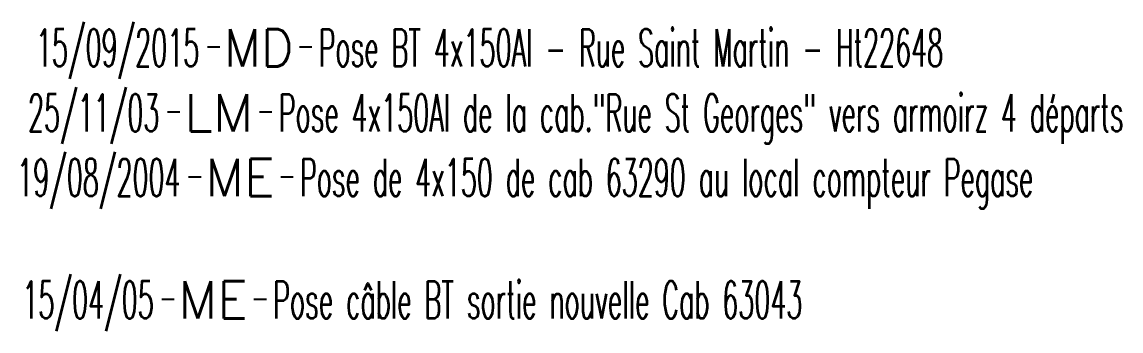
# Model space of a CAD drawing. Header units: millimetres. Extents: x 80000 to 81010, y 144000 to 145002.
# Drawn here: x 80010.7 to 80054.82, y 144008.97 to 144021.38 of the extents above; entities that cross this region are included whole.
import ezdxf
from ezdxf.enums import TextEntityAlignment as Align

# ---------------------------------------------------------------- set-up
doc = ezdxf.new("R2010")
doc.units = ezdxf.units.MM
doc.linetypes.add('B_ST_AL', pattern=[2000, 1000, 1000])
doc.layers.get('0').update_dxf_attribs({"linetype": 'CONTINUOUS'})
for name, color, linetype in [('B_100', 3, 'CONTINUOUS'), ('B_110', 1, 'CONTINUOUS'), ('B_910', 7, 'CONTINUOUS')]:
    doc.layers.add(name, color=color, linetype=linetype)
doc.styles.get("Standard").update_dxf_attribs({"font": 'romans.shx', "width": 0.85})

# ---------------------------------------------------------------- blocks, each defined once
blk = doc.blocks.new('GIS_MODF')
at = {"color": 0, "linetype": 'Continuous', "flags": 128}
for points in [[(-2.176, -0.014), (-1.676, -0.014)], [(1.519, -0.014), (2.019, -0.014)]]:
    blk.add_lwpolyline(points, dxfattribs=at)
at = {"color": 0, "linetype": 'Continuous', "width": 0.5}
blk.add_attdef('DATE', text='', height=1.5, dxfattribs=at).set_placement((-2.502, -0.798), align=Align.RIGHT)
at = {"color": 0, "linetype": 'Continuous', "width": 1.771291}
blk.add_attdef('USER', text='', height=1.5, dxfattribs=at).set_placement((-1.507, -0.798), (1.276, -0.798), align=Align.FIT)
at = {"color": 0, "linetype": 'Continuous', "width": 0.5}
blk.add_attdef('DESC', (2.289, -0.798), '', height=1.5, dxfattribs=at)

msp = doc.modelspace()

# ---------------------------------------------------------------- block references
at = {"layer": 'B_100', "linetype": 'Continuous'}
ref = msp.add_blockref('GIS_MODF', (80018.714, 144017.784), dxfattribs=at)
ref.add_attrib('DATE', '25/11/03', dxfattribs={"layer": '0', "color": 0, "linetype": 'B_ST_AL', "height": 1.5, "width": 0.5}).set_placement((80016.212, 144016.986), align=Align.RIGHT)
ref.add_attrib('USER', 'LM', dxfattribs={"layer": '0', "color": 0, "linetype": 'B_ST_AL', "height": 1.5, "width": 1.0532}).set_placement((80017.207, 144016.986), (80019.99, 144016.986), align=Align.FIT)
ref.add_attrib('DESC', 'Pose 4x150Al de la cab."Rue St Georges" vers armoirz 4 départs', (80021.003, 144016.986), dxfattribs={"layer": '0', "color": 0, "linetype": 'B_ST_AL', "height": 1.5, "width": 0.5})
ref = msp.add_blockref('GIS_MODF', (80018.489, 144010.27), dxfattribs=at)
ref.add_attrib('DATE', '15/04/05', dxfattribs={"layer": '0', "color": 0, "linetype": 'Continuous', "height": 1.5, "width": 0.5}).set_placement((80015.987, 144009.471), align=Align.RIGHT)
ref.add_attrib('USER', 'ME', dxfattribs={"layer": '0', "color": 0, "linetype": 'Continuous', "height": 1.5, "width": 0.950449}).set_placement((80016.982, 144009.471), (80019.765, 144009.471), align=Align.FIT)
ref.add_attrib('DESC', 'Pose câble BT sortie nouvelle Cab 63043', (80020.778, 144009.471), dxfattribs={"layer": '0', "color": 0, "linetype": 'Continuous', "height": 1.5, "width": 0.5})
at = {"layer": 'B_110', "linetype": 'Continuous'}
ref = msp.add_blockref('GIS_MODF', (80019.564, 144015.184), dxfattribs=at)
ref.add_attrib('DATE', '19/08/2004', dxfattribs={"layer": '0', "color": 0, "linetype": 'Continuous', "height": 1.5, "width": 0.5}).set_placement((80017.062, 144014.385), align=Align.RIGHT)
ref.add_attrib('USER', 'ME', dxfattribs={"layer": '0', "color": 0, "linetype": 'Continuous', "height": 1.5, "width": 0.950449}).set_placement((80018.057, 144014.385), (80020.84, 144014.385), align=Align.FIT)
ref.add_attrib('DESC', 'Pose de 4x150 de cab 63290 au local compteur Pegase', (80021.853, 144014.385), dxfattribs={"layer": '0', "color": 0, "linetype": 'Continuous', "height": 1.5, "width": 0.5})
at = {"layer": 'B_910', "color": 3}
ref = msp.add_blockref('GIS_MODF', (80020.315, 144020.396), dxfattribs=at)
ref.add_attrib('DATE', '15/09/2015', dxfattribs={"layer": '0', "color": 0, "linetype": 'Continuous', "height": 1.5, "width": 0.5}).set_placement((80017.813, 144019.598), align=Align.RIGHT)
ref.add_attrib('USER', 'MD', dxfattribs={"layer": '0', "color": 0, "linetype": 'Continuous', "height": 1.5, "width": 0.927819}).set_placement((80018.808, 144019.598), (80021.591, 144019.598), align=Align.FIT)
ref.add_attrib('DESC', 'Pose BT 4x150Al - Rue Saint Martin - Ht22648', (80022.604, 144019.598), dxfattribs={"layer": '0', "color": 0, "linetype": 'Continuous', "height": 1.5, "width": 0.5})

doc.saveas('drawing.dxf')
